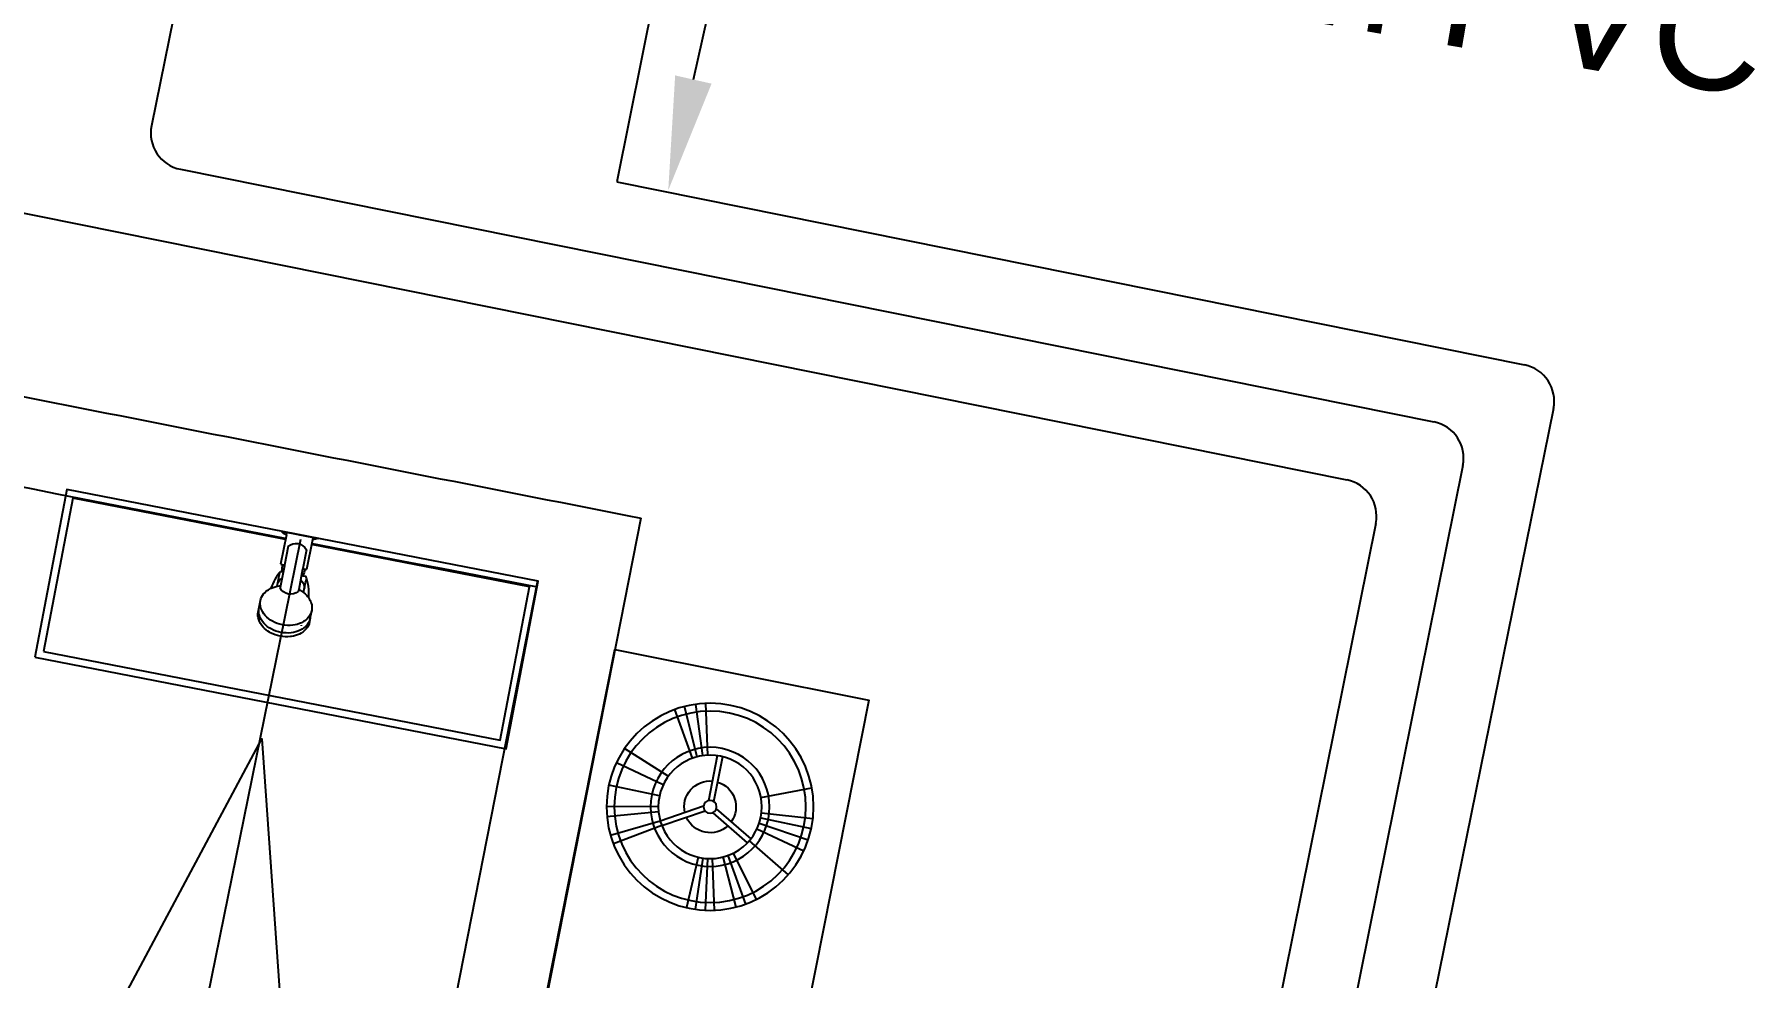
# Model space of a CAD drawing. Extents: x -678889171 to 586587, y -792238163 to 335485.
# Drawn here: x 60675 to 62991, y 40004 to 41280 of the extents above; entities that cross this region are included whole.
import ezdxf
from ezdxf import colors
from ezdxf.entities.mleader import LeaderData, LeaderLine
from ezdxf.enums import TextEntityAlignment as Align
from ezdxf.math import Vec2, Vec3

# ---------------------------------------------------------------- set-up
doc = ezdxf.new("R2010")
doc.units = 0
doc.header["$MEASUREMENT"] = 0
doc.set_wipeout_variables(frame=1)
doc.layers.get('0').update_dxf_attribs({"color": 8})
for name, color, linetype in [('9TH-FURN$0$A-SITE-PATT', 252, 'Continuous'), ('E-TEXT', 3, 'Continuous'), ('loop line emped', 1, 'Continuous'), ('XR-A-9TH-FLOOR$0$A-ANNO-SYMB', 252, 'Continuous'), ('XR-A-TYP.furn$0$XR-A-TYP-2-4-5-6$0$I-EQPM', 252, 'Continuous'), ('XR-A-TYP.furn$0$XR-A-TYP-2-4-5-6$0$I-FURN', 252, 'Continuous'), ('XR-Typ22$0$XR-A-2ND-FLOOR$0$XR-A-TYP-2-4-5-6$0$A-FURN-SANT', 252, 'Continuous'), ('XR-Typ22$0$XR-A-2ND-FLOOR$0$XR-A-TYP-2-4-5-6$0$A-WALL', 252, 'Continuous'), ('XR-Typ22$0$XR-A-2ND-FLOOR$0$XR-A-TYP-2-4-5-6$0$I-WIPEOUT', 252, 'Continuous'), ('XR-Typ22$0$XR-A-2ND-FLOOR$0$XR-A-TYP-2-4-5-6$0$XREF_3BR$0$WC-SERIAL', 252, 'Continuous')]:
    doc.layers.add(name, color=color, linetype=linetype)
doc.styles.get("Standard").update_dxf_attribs({"font": 'arial.ttf'})
doc.styles.add('XR-Typ22$0$XR-A-2ND-FLOOR$0$XR-A-TYP-2-4-5-6$0$XREF_3BR$0$Standard', font='arial.ttf')

# ---------------------------------------------------------------- blocks, each defined once
blk = doc.blocks.new('XR-Typ22$0$XR-A-2ND-FLOOR$0$XR-A-TYP-2-4-5-6$0$XREF_3BR$0$Ct370p')
at = {"layer": 'XR-Typ22$0$XR-A-2ND-FLOOR$0$XR-A-TYP-2-4-5-6$0$XREF_3BR$0$WC-SERIAL', "style": 'XR-Typ22$0$XR-A-2ND-FLOOR$0$XR-A-TYP-2-4-5-6$0$XREF_3BR$0$Standard', "flags": 3}
blk.add_attdef('SERIAL', text='', height=0.02360326905531, dxfattribs=at).set_placement((0.01305326906520254, 0.05452467059471111), align=Align.TOP_CENTER)
blk.add_wipeout([(-0.028394533640589976, -0.08167026263265906), (-0.03280341146736238, -0.0876528990817435), (-0.03530892857138213, -0.09737965598514683), (-0.035136792619402175, -0.10000674821826923), (-0.03530892857138213, -0.11310750476459598), (-0.034672489861335, -0.11812964115800208), (-0.03399376051053123, -0.12026481073412892), (-0.03169535574110673, -0.12467462868254649), (-0.030490269089041268, -0.12637591477743718), (-0.028346489952548536, -0.12886672461713686), (-0.024967182829266535, -0.131849567823755), (-0.021371133534733126, -0.13422966254844215), (-0.017323552462297165, -0.13625137125988018), (-0.007039916928082535, -0.1390812141457638), (6.38378239159465e-16, -0.1396127845297221), (0.0056207738788511125, -0.13927462788458872), (0.013920192676947746, -0.13749855718768328), (0.02019000502768021, -0.13488547200650813), (0.0223342851002132, -0.13365121796995916), (0.025672044717887386, -0.13130298177380995), (0.02748837580757077, -0.129717620333475), (0.029363366228942527, -0.12775745899427263), (0.03177518316015836, -0.12455201528391), (0.03280341146736393, -0.12283426166799913), (0.033889404091870884, -0.12053338333725552), (0.03467248986133685, -0.11812964115800317), (0.03505092580157825, -0.11632032304389757), (0.03522675744368441, -0.11492463414782916), (0.035255188945271215, -0.09884968914883836), (0.035168789236473826, -0.09500832171971894), (0.034331673818416834, -0.091183268647112), (0.03357468858506896, -0.08920509166864538), (0.03280341146738192, -0.08765289908177898), (0.030449642952920394, -0.08405825631295274), (0.028559559154060117, -0.08184327687054488), (0.026307965238111658, -0.07970874037865383), (0.024144792638722774, -0.07803803796698683), (0.023240962983347754, -0.07301715831169675), (0.022123742917416797, -0.06842594185726408), (0.021242870636790954, -0.06544164951280948), (0.020192534355596647, -0.06233881264188473), (0.019106081770375847, -0.059498559440667426), (0.0163765181752704, -0.05346630955462525), (0.014791852178181998, -0.053466309554625474), (0.01572925277675069, -0.04401936840407883), (0.017878867885375602, -0.04401936840407883), (0.017878867885375602, -0.003416459202018607), (0.02012115820702677, -0.002840775944409818), (0.021926675058301336, -0.002149878464718924), (0.021926675058301336, -0.002149878464718924), (0.024004295130082454, -0.0010672618770959097), (0.025582764808324637, 0), (-0.025582764808324665, 0), (-0.023786621340056158, -0.000993040901125869), (-0.021853153474450687, -0.0018739584949627464), (-0.02057559669457884, -0.002358799484906221), (-0.02057559669457884, -0.002358799484906221), (-0.019460050016521506, -0.002723012189288443), (-0.017878867885372088, -0.0031494094736547185), (-0.017878867885372088, -0.04401936840407883), (-0.01572925277675076, -0.04401936840407883), (-0.015580575470558009, -0.04587380324413892), (-0.015488738554514367, -0.04692407161761533), (-0.015316074087542056, -0.0487483482748679), (-0.015166352557749833, -0.05020355091019599), (-0.015050918956778694, -0.051260517345500106), (-0.014791852178182033, -0.053466309554625474), (-0.018280218076060624, -0.05346630955462525), (-0.019384244511312945, -0.05536903704173543), (-0.02080808552752321, -0.05806251593795908), (-0.02249592725032004, -0.06171285632734225), (-0.0240536618347284, -0.06572352555650701), (-0.024880769824878357, -0.06823454724151426), (-0.025443293367637537, -0.07016776449430229), (-0.02593161859486745, -0.0720537927953871), (-0.02634110969262564, -0.07384392600057782), (-0.02666749083238882, -0.07546551205610008), (-0.027050055755886517, -0.07770669123854332), (-0.02722785039876257, -0.07894550163050912), (-0.027441826386291668, -0.08072540138514536)]).dxf.layer = 'XR-Typ22$0$XR-A-2ND-FLOOR$0$XR-A-TYP-2-4-5-6$0$I-WIPEOUT'
for p, q in [((-0.01787886788537207, 5.068153140852516e-05), (-0.01787886788537207, -0.003149409473654718)), ((0.01787886788537563, -0.003416459202018607), (0.01787886788537563, 0)), ((-0.01787886788537207, -0.003149409473654718), (-0.01787886788537207, -0.04401936840407883)), ((-0.01253571428572542, -0.01794291607074694), (-0.01253571428572542, -0.04401936840407883)), ((0.01253571428572897, -0.01794291607074694), (0.01253571428572897, -0.04401936840407883)), ((0.01787886788537563, -0.003416459202018607), (0.01787886788537563, -0.04401936840407883)), ((-0.01572925277675075, -0.04401936840407883), (-0.01787886788537207, -0.04401936840407883)), ((-0.01253571428572542, -0.04401936840407883), (-0.01572925277675075, -0.04401936840407883)), ((-0.01253571428572542, -0.04401936840407883), (-0.01253571428572542, -0.04489191204963516)), ((-0.01253571428572542, -0.04489191204963516), (-0.01253571428572542, -0.07258137801385045)), ((0.01572925277675075, -0.04401936840407883), (0.01253571428572897, -0.04401936840407883)), ((0.01253571428572897, -0.04401936840407883), (0.01253571428572897, -0.04489191204963516)), ((0.01253571428572897, -0.04489191204963516), (0.01253571428572897, -0.07258137801385045)), ((0.01787886788537563, -0.04401936840407883), (0.01572925277675075, -0.04401936840407883)), ((-0.01253571428572542, -0.07258137801385045), (-0.01253571428572542, -0.07552144434122132)), ((0.01253571428572897, -0.07258137801385045), (0.01253571428572897, -0.07552144434122132)), ((-0.03530892857138213, -0.11310750476459), (-0.03530892857138213, -0.09737965598515208)), ((0.03530892857138568, -0.11310750476459), (0.03530892857138568, -0.09737965598515208)), ((-0.02500000000003411, -0.1197072267789312), (-0.02500000000003411, -0.1202908552428457))]:
    blk.add_line(p, q)
for points in [[(-0.02558276480832467, 0, 0.07768893097304896), (-0.01787886788537207, -0.003149409473654718)], [(0.01787886788537563, -0.003416459202018607, 0.1146559638912077), (0.02558276480832467, 0, -2.040379481594676)], [(-0.01572925277675075, -0.04401936840407883, 0.01175441006582145), (-0.01479185217818202, -0.0534663095546255, 0.8715293411082307)], [(0.01572925277675075, -0.04401936840407883, -0.01175441006582145), (0.01479185217818202, -0.0534663095546255, -0.8715293411082307)], [(-0.01462501648334413, -0.05346630955462528), (-0.01828021807606062, -0.05346630955462528, 0.1094724859775199), (-0.02744182638629167, -0.08072540138514539, 0.08638782816952728)], [(-0.0198960677152451, -0.07544726087879172, 0.02660990824048174), (-0.02022660230850537, -0.05692614523355255, 42.43089830861947)], [(-0.01253571428572542, -0.05897033866697521, 0.1789384641164113), (-0.02004013117829206, -0.06985982463141438, -7.981731971230445)], [(-0.01253571428572542, -0.05346630955462528), (-0.01462501648334413, -0.05346630955462528, 0.1618948752590729)], [(0.01479185217818202, -0.05346630955462528), (0.01253571428572897, -0.05346630955462528, 0.1618948752590729)], [(0.01691803074659637, -0.06985982463141438, 0.1229984033059245), (0.01253571428572897, -0.06172317449055054, -7.981731971230445)], [(0.01637651817527042, -0.05346630955462528), (0.01479185217818202, -0.05346630955462528, 0.1618948752590729)], [(0.02414479263872282, -0.07803803796698694, 0.07994677568552638), (0.01637651817527042, -0.05346630955462528, -0.2371822571315181)], [(0.01693986077971776, -0.07407566606781013, -0.01704061555800538), (0.01678265095101805, -0.05509211075103559, -135.1754357065881)], [(-0.02744182638629167, -0.08072540138514539, 0.01178267698383225), (-0.02839453364058997, -0.08167026263265909, 0.06553096877080353), (-0.03280341146737342, -0.08765289908176355, 0.1267266876470203), (-0.03530892857138213, -0.09737965598515208, 0.1267266876470189)], [(-0.01253571428572542, -0.07258137801385045, 0.007695850881152427), (-0.01392019267694877, -0.07298860356206083, 0.08582688903698608), (-0.02496718282925769, -0.07863759292598038, 0.02845035186401349), (-0.02744182638629167, -0.08072540138514539, 0.1267266876470203)], [(0.02414479263872282, -0.07803803796698694, 0.07879074585196283), (0.01392019267695233, -0.07298860356206083, 0.007695850881154122), (0.01253571428572897, -0.07258137801385045, 0.0755080478063295)], [(0.03530892857138568, -0.09737965598515208, 0.1267266876470196), (0.03280341146737342, -0.08765289908176355, 0.07566636179296912), (0.02758178325924732, -0.08085871515328646, 0.03014889810885108), (0.02496718282925769, -0.07863759292598038, 0.006988881818005764), (0.02414479263872282, -0.07803803796698694, 0.007695850881154122)], [(-0.03530892857138213, -0.09737965598515208, 0.1267266876470189), (-0.03280341146737342, -0.1071064128885424, 0.1060572036859059), (-0.02496718282925769, -0.1161217190443238, 0.08582688903697783), (-0.01392019267694877, -0.1217707084082433, 0.07550804780632711), (0, -0.1238849357502843, 0.07550804780627629), (0.01392019267694877, -0.1217707084082451, 0.08582688903695451), (0.02496718282925769, -0.1161217190443238, 0.1060572036858709), (0.03280341146737342, -0.1071064128885442, 0.1267266876470189), (0.03530892857138568, -0.09737965598515208, 0.1267266876470196)], [(-0.03530892857138213, -0.1078148961091947, 0.1267266876470189), (-0.03280341146737342, -0.117541653012585, 0.1060572036859059), (-0.02496718282925769, -0.1265569591683664, 0.08582688903697783), (-0.01392019267694877, -0.132205948532286, 0.07550804780632711), (0, -0.1343201758743269, 0.07550804780627629), (0.01392019267694877, -0.1322059485322877, 0.08582688903695451), (0.02496718282925769, -0.1265569591683664, 0.1060572036858709), (0.03280341146737342, -0.1175416530125868, 0.1267266876470182), (0.03530892857138568, -0.1078148961091947, 0.1267266876470196)], [(-0.03530892857138213, -0.11310750476459, 0.1267266876470189), (-0.03280341146737342, -0.1228342616679803, 0.1060572036859059), (-0.02496718282925769, -0.1318495678237617, 0.07797044952644439), (-0.0150000000000432, -0.1371442304635209, 0.00780421401378509), (-0.01392019267694877, -0.1374985571876812, 0.07550804780632711), (0, -0.1396127845297221, 0.07550804780627629), (0.01392019267694877, -0.137498557187683, 0.007804214013386815), (0.01499999999998636, -0.1371442304635404, 0.07797044952682124), (0.02496718282925769, -0.1318495678237617, 0.1060572036858709), (0.03280341146737342, -0.1228342616679821, 0.1267266876470182), (0.03530892857138568, -0.11310750476459, 0.1267266876470196)], [(0.03525518894527124, -0.0988496891488384, 0.01827226931952903), (0.03530892857138568, -0.09737965598515208, 0.1267266876470196)]]:
    blk.add_lwpolyline(points, format="xyb")
blk.add_lwpolyline([(0.02558276480832467, 0), (-0.02558276480832467, 0)])
for centre, start, end in [((0, -0.02824655702448542), 39.41825116145017, 140.5817488385498), ((0, -0.06521780338748284), 219.4182511614502, 320.5817488385499)]:
    blk.add_arc(centre, 0.01622680343003299, start, end)
blk.add_point((0, 0))
blk.add_point((0, 0))
blk = doc.blocks.new('XR-Typ22')
at = {"layer": 'XR-Typ22$0$XR-A-2ND-FLOOR$0$XR-A-TYP-2-4-5-6$0$A-FURN-SANT', "extrusion": (6.943390860979005e-08, -6.343802944423809e-09, 0.9999999999999976)}
for points, elevation in [([(63476.09337663677, 26915.52215361577), (64113.11910128536, 26791.64578688126), (64156.53396320286, 27018.49134373647), (63519.50823843505, 27142.36771059018)], 0.004282188939228164), ([(63487.81592261817, 26923.43302643281), (64105.20822882595, 26803.36833357793), (64144.81141674461, 27010.58047139626), (63527.41911101367, 27130.64516401273)], 0.004282189641936883)]:
    blk.add_lwpolyline(points, close=True, dxfattribs=dict(at, elevation=elevation))
at = {"layer": 'XR-Typ22$0$XR-A-2ND-FLOOR$0$XR-A-TYP-2-4-5-6$0$A-FURN-SANT', "extrusion": (7.246261877443478e-08, -6.94723854293612e-09, 0.9999999999999973), "elevation": 0.004333761306876664}
blk.add_lwpolyline([(63198.65282785876, 25710.72134625894), (63782.72777473911, 26805.39195573312), (63871.6290712355, 25542.66789555532)], dxfattribs=at)
at = {"layer": 'XR-Typ22$0$XR-A-2ND-FLOOR$0$XR-A-TYP-2-4-5-6$0$A-WALL', "extrusion": (6.689319979007212e-07, -6.631241455370009e-08, 0.9999999999997741)}
for p, q in [((64295.06855747146, 27103.77285478637, 0.4113121885153654), (63891.78756928959, 25052.04968773, 0.09510109909776199)), ((63828.93476435314, 25354.47212820779), (64156.12799822315, 27019.0929709198))]:
    blk.add_line(p, q, dxfattribs=at)
for centre, radius, start, end in [((5173013.045011659, 26009760.51276404, -0.3707883413008215), 26480133.13083801, 258.8738340381424, 258.8763822664179), ((110986.8653946357, 270020.9592403175, 1.829989335341126), 247481.7156831125, 258.846992139241, 259.0919470667372)]:
    blk.add_arc(centre, radius, start, end, dxfattribs=at)
at = {"layer": 'XR-Typ22$0$XR-A-2ND-FLOOR$0$XR-A-TYP-2-4-5-6$0$A-FURN-SANT', "extrusion": (-6.936451127901278e-08, 6.330684692529783e-09, -0.9999999999999976), "xscale": 1000.000000000003, "yscale": 1000.000000000003, "zscale": -1000.000000000001, "rotation": 10.98684945569943}
blk.add_blockref('XR-Typ22$0$XR-A-2ND-FLOOR$0$XR-A-TYP-2-4-5-6$0$XREF_3BR$0$Ct370p', (-63834.30409109619, 27080.99455308896, -0.004258180361216084), dxfattribs=at)
at = {"layer": 'XR-Typ22$0$XR-A-2ND-FLOOR$0$XR-A-TYP-2-4-5-6$0$A-FURN-SANT', "extrusion": (7.246261877443478e-08, -6.94723854293612e-09, 0.9999999999999973)}
blk.add_line((63589.51664888859, 25863.95570015907, -0.002247597124908206), (63835.64420902729, 27075.1633888483, -0.0001028186637866801), dxfattribs=at)
blk = doc.blocks.new('XR-A-TYP.furn$0$XR-A-TYP-2-4-5-6$0$T-lamp')
for p, q in [((-0.001382774731780501, 0.08748907319889554), (-0.002765549463504158, 0.1749781463978053)), ((-0.03685997040935263, 0.07935737254082653), (-0.06875697268154113, 0.1609269358694121)), ((-0.02109759772733355, 0.08491843948930011), (-0.04219519545463868, 0.1698368789786002)), ((0.01686304560624308, 0.08585969769363544), (0.033726091212543, 0.1717193953872709)), ((0.02520280534272956, 0.08379181701108962), (0.05040561068545912, 0.1675836340221508)), ((0.04014586550880495, 0.07774676506267042), (0.08029173101758147, 0.1554935301253551)), ((0.04667724612633606, 0.07401003100407877), (0.0933544922526437, 0.1480200620081433)), ((-0.07483080043735413, 0.04534976627354581), (-0.1496616008747367, 0.09069953254709162)), ((-0.07889810106058803, 0.0378330496285173), (-0.1577962021211761, 0.0756660992570346)), ((0.001223331024419849, 0.01086887148599658), (0.03990641712334764, 0.07786994200291986)), ((0.008801053305120377, 0.00649387148737901), (0.04748413940407659, 0.07349494200430229)), ((-0.08505681644069796, 0.02053260753378083), (-0.1701136328813675, 0.04106521506756167)), ((-0.0826328985263558, 0.02877592876514257), (-0.1652657970526832, 0.05755185753032777)), ((-0.01002438432954023, 0.004374999998617568), (-0.08739055652742422, 0.004374999998617568)), ((0.08745049231913526, 0.002943023666333033), (0.174900984638299, 0.005886047332637645)), ((-0.01002438432954023, -0.004374999998617568), (-0.08739055652742422, -0.004374999998617568)), ((0.001223331024419849, -0.01086887148599658), (0.03990641712334764, -0.07786994200291986)), ((0.008801053305120377, -0.00649387148737901), (0.04748413940407659, -0.07349494200430229)), ((0.08505681644069796, -0.02053260753380926), (0.1701136328813675, -0.04106521506761851)), ((0.08653558545827877, -0.01295540213779134), (0.173071170916586, -0.02591080427555426)), ((0.08737997856039215, -0.004581412658481554), (0.1747599571207843, -0.009162825316920475)), ((0.06928195055166952, -0.05344400174874409), (0.138563901103339, -0.1068880034974455)), ((0.07483080043735413, -0.04534976627354581), (0.1496616008747367, -0.0906995325470632)), ((0.07889810106055961, -0.03783304962855993), (0.1577962021211761, -0.07566609925709145)), ((-0.03249049224331202, -0.08124418692403879), (-0.0649809844865672, -0.162488373848106)), ((0.01117099337798777, -0.08678397837222462), (0.02234198675597554, -0.1735679567444492)), ((0.02109759772730513, -0.08491843948930011), (0.04219519545461026, -0.1698368789786144)), ((0.04354374302988617, -0.07589593163082498), (0.0870874860597155, -0.15179186326165)), ((-0.007159133188082478, -0.08720663281630436), (-0.01431826637616496, -0.1744132656325945)), ((0.001382774731723657, -0.08748907319889554), (0.002765549463504158, -0.1749781463978053))]:
    blk.add_line(p, q)
for radius in [0.1749999999447027, 0.16187499994885, 0.1006249999682041, 0.08749999997235136, 0.01093749999654392]:
    blk.add_circle((0, 0), radius)
for start, end in [(65.73917047762941, 174.2608295223939), (305.7391704778918, 54.26082952210819), (185.7391704776061, 294.2608295223706)]:
    blk.add_arc((0, 0), 0.04374999998617568, start, end)
blk = doc.blocks.new('XR-A-TYP.furn')
at = {"layer": 'XR-A-TYP.furn$0$XR-A-TYP-2-4-5-6$0$I-FURN', "extrusion": (-7.50309284373427e-08, -1.266931737068753e-08, 0.9999999999999971), "elevation": 0.3787216485676572}
blk.add_lwpolyline([(63921.29511232211, 25215.87348512655), (64260.08826510754, 26925.80791621068), (64603.39318023741, 26857.67763478157), (64264.60002745206, 25147.74320369762)], close=True, dxfattribs=at)
at = {"layer": 'XR-A-TYP.furn$0$XR-A-TYP-2-4-5-6$0$I-EQPM', "extrusion": (7.503092843734256e-08, 1.266931737068761e-08, -0.9999999999999971), "xscale": 800.0000000000034, "yscale": 800.0000000000034, "zscale": -799.9999999999991, "rotation": 281.2247425025326}
blk.add_blockref('XR-A-TYP.furn$0$XR-A-TYP-2-4-5-6$0$T-lamp', (-64388.89733072474, 26713.1911934524, -0.3776182980798872), dxfattribs=at)

msp = doc.modelspace()

# ---------------------------------------------------------------- block references
at = {"layer": 'XR-A-9TH-FLOOR$0$A-ANNO-SYMB'}
msp.add_blockref('XR-Typ22', (-2800.434649049275, 13522.11598560929), dxfattribs=at)

# ---------------------------------------------------------------- next in the draw order: block references
at = {"layer": '9TH-FURN$0$A-SITE-PATT'}
msp.add_blockref('XR-A-TYP.furn', (-2800.434649049275, 13522.11598560929), dxfattribs=at)

# ---------------------------------------------------------------- next in the draw order: linework, layer by layer
at = {"color": 240, "true_color": 0xed1f24}
for p, q in [((61021.3739257025, 42088.95236762321, 0.5209474243400791), (60833.35695379644, 41156.40342588357, -0.4910918192743168)), ((57367.94149420617, 41702.07055972466, -1.919322729654922), (62449.25400222096, 40677.59361576531, -0.04305076935179386)), ((60872.4887311981, 41097.50773443935, -0.5301647382357544), (62567.04544168539, 40755.85712376041, -0.04203704837144073)), ((62606.17719295513, 40696.96140439569, -0.02521246376828401), (61669.7645363574, 36052.43980099185, -0.0005759436012056085)), ((62488.38575297131, 40618.69789651349, -0.02469248430763571), (61551.68164811438, 35972.73073625326, -4.829629151004156e-05))]:
    msp.add_line(p, q, dxfattribs=at)
at = {"color": 240, "true_color": 0xed1f24, "extrusion": (-0.0004870596671500413, -0.0009870400422221349, 0.9999993942622345)}
msp.add_arc((60882.36323586847, 41146.47166418435, -70.7435842865326), 50, 168.6010331606522, 258.6010331600629, dxfattribs=at)
at = {"color": 240, "true_color": 0xed1f24, "extrusion": (-0.000323729392844822, 7.057364516231518e-05, 0.999999945109319)}
msp.add_arc((62557.16016711824, 40706.84471759784, -17.42053928005682), 50, 348.6010340718109, 78.60103407133462, dxfattribs=at)
at = {"color": 240, "true_color": 0xed1f24, "extrusion": (-0.0003537983488581401, 7.663604579771176e-05, 0.9999999344768203)}
msp.add_arc((62439.36809618686, 40628.58145573336, -19.0201237926609), 50, 348.6010341986234, 78.60103419814286, dxfattribs=at)
at = {"layer": 'loop line emped', "color": 3}
for p, q in [((62155.85904271799, 44542.24460495244, -0.04095289786122951), (61462.32194070864, 41080.59983680897, -0.4493296840973997)), ((61462.32194070864, 41080.59983680896, -0.3659527143520336), (62689.43889024391, 40833.04154145356, -0.01406108009319951)), ((62728.55497183421, 40774.09816663885, -5.353810195174447e-06), (61787.84742460019, 36132.1488657304, -0.001103590910943808))]:
    msp.add_line(p, q, dxfattribs=at)
at = {"layer": 'loop line emped', "color": 3, "extrusion": (-0.0002755454319290665, 5.560367286080591e-05, 0.9999999604914724)}
msp.add_arc((62679.54872272602, 40784.0298725182, -15.01738251215809), 50, 348.5439527079579, 78.59425234793117, dxfattribs=at)

# ---------------------------------------------------------------- next in the draw order: leaders
at = {"layer": 'E-TEXT', "color": 30}
ml = msp.add_multileader_mtext('Standard', dxfattribs=at)
ml.set_content('\\C30;CT3/DP-T-8 {\\A1;3(1x3)mm\\H0.7x;\\S2^ ;\\H1.42857x; \\P∅ 25 mm PVC CONDUIT}', color=3)
ml.set_leader_properties(color=30)
ml.build(insert=Vec2(0, 0))
ml.multileader.update_dxf_attribs({"text_right_attachment_type": 6, "dogleg_length": 0.2763936738358556, "arrow_head_size": 153.5520410199195, "scale": 2})
ctx = ml.context
ctx.base_point, ctx.scale, ctx.char_height, ctx.arrow_head_size, ctx.landing_gap_size, ctx.plane_origin, ctx.plane_x_axis, ctx.plane_y_axis = Vec3(61710.66611735208, 41855.57775607066, -0.02179973859137105), 2, 153.5520410199195, 153.5520410199195, 3.071040820398391, Vec3(60779.32012319189, 51258.36662721588, -0.02176472190460836), Vec3(0.9856555294567461, -0.1687695981252006, 3.477911888746864e-09), Vec3(0.1687695981252006, 0.9856555294567461, 4.799668914001103e-09)
ctx.right_attachment = 6
notes = []
notes.append((ctx, [(0, (1, 1, 0), (61710.12125944624, 41855.67104976917, -0.02179974051391674), (0.9856555294567461, -0.1687695981252006, 3.477911888746864e-09), 0.5527873476717114, [(1, [(61531.93872080804, 41069.18040401203, -0.02180375476516709)], 0, [])])]))
ctx.mtext.insert, ctx.mtext.text_direction, ctx.mtext.rotation, ctx.mtext.width, ctx.mtext.defined_height, ctx.mtext.flow_direction, ctx.mtext.extrusion = Vec3(61727.17204356194, 41933.77973535936, -0.02179934458062736), Vec3(0.9856555294567461, -0.1687695981252006, 3.477911888746863e-09), 6.113604080006546, 2795.482847265886, 658.284121162635, 5, Vec3(-4.238061277856671e-09, -4.143854412868104e-09, 1)
for ctx, leaders in notes:
    for number, flags, end, landing, length, lines in leaders:
        leader = LeaderData()
        leader.index, (leader.has_last_leader_line, leader.has_dogleg_vector, leader.attachment_direction) = number, flags
        leader.last_leader_point, leader.dogleg_vector, leader.dogleg_length = Vec3(end), Vec3(landing), length
        for number, points, colour, breaks in lines:
            line = LeaderLine()
            line.index, line.vertices, line.color, line.breaks = number, Vec3.list(points), colors.encode_raw_color(colour), breaks
            leader.lines.append(line)
        ctx.leaders.append(leader)

doc.saveas('drawing.dxf')
